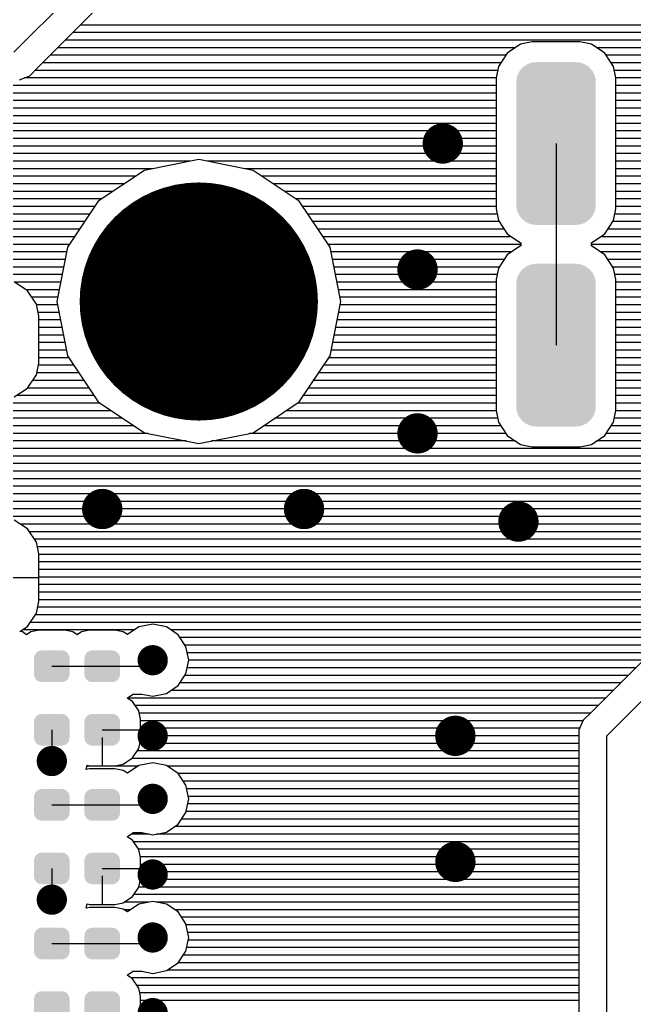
# Model space of a CAD drawing. Extents: x 295 to 953, y 10 to 290.
# Drawn here: x 543.4 to 577.4, y 192.8 to 247.4 of the extents above; entities that cross this region are included whole.
import ezdxf

# ---------------------------------------------------------------- set-up
doc = ezdxf.new("R2010")
doc.units = 0
doc.header["$LTSCALE"] = 5
doc.header["$MEASUREMENT"] = 0
doc.layers.get('0').update_dxf_attribs({"linetype": 'CONTINUOUS', "lineweight": 25})
doc.layers.add('DV-DPO-A6_BOT', color=7, linetype='CONTINUOUS')

msp = doc.modelspace()

# ---------------------------------------------------------------- linework, layer by layer
for points, const_width in [([(567.349, 240.552, -1), (566.232, 240.552, -1)], 1.118), ([(556.578, 231.795, -1), (549.979, 231.795, -1)], 6.599), ([(565.952, 233.567, -1), (564.835, 233.567, -1)], 1.118), ([(565.952, 224.486, -1), (564.835, 224.486, -1)], 1.118), ([(548.49, 220.295, -1), (547.372, 220.295, -1)], 1.118), ([(559.666, 220.295, -1), (558.548, 220.295, -1)], 1.118), ([(571.54, 219.597, -1), (570.423, 219.597, -1)], 1.118), ([(551.144, 211.913, -1), (550.306, 211.913, -1)], 0.838), ([(568.048, 207.722, -1), (566.93, 207.722, -1)], 1.118), ([(551.144, 207.722, -1), (550.306, 207.722, -1)], 0.838), ([(545.556, 206.325, -1), (544.718, 206.325, -1)], 0.838), ([(551.144, 204.23, -1), (550.306, 204.23, -1)], 0.838), ([(568.048, 200.737, -1), (566.93, 200.737, -1)], 1.118), ([(551.144, 200.039, -1), (550.306, 200.039, -1)], 0.838), ([(545.556, 198.642, -1), (544.718, 198.642, -1)], 0.838), ([(551.144, 196.546, -1), (550.306, 196.546, -1)], 0.838), ([(551.144, 192.355, -1), (550.306, 192.355, -1)], 0.838)]:
    msp.add_lwpolyline(points, format="xyb", close=True, dxfattribs=dict(const_width=const_width))
for points in [[(575.068, 244.586), (574.959, 244.724), (571.059, 244.586), (571.177, 244.724)], [(574.959, 244.724), (574.923, 244.755), (571.177, 244.724), (571.203, 244.755)], [(574.923, 244.755), (574.79, 244.867), (571.203, 244.755), (571.347, 244.867)], [(574.79, 244.867), (574.747, 244.891), (571.347, 244.867), (571.378, 244.891)], [(574.747, 244.891), (574.596, 244.974), (571.378, 244.891), (571.543, 244.974)], [(574.596, 244.974), (574.544, 244.99), (571.543, 244.974), (571.576, 244.99)], [(574.544, 244.99), (574.384, 245.039), (571.576, 244.99), (571.761, 245.039)], [(574.384, 245.039), (574.306, 245.047), (571.761, 245.039), (571.79, 245.047)], [(574.306, 245.047), (574.164, 245.061), (571.79, 245.047), (571.968, 245.061)], [(575.253, 244.138), (575.241, 244.181), (570.882, 244.138), (570.886, 244.181)], [(575.241, 244.181), (575.195, 244.352), (570.886, 244.181), (570.94, 244.352)], [(575.195, 244.352), (575.175, 244.392), (570.94, 244.352), (570.952, 244.392)], [(575.175, 244.392), (575.096, 244.55), (570.952, 244.392), (571.039, 244.55)], [(575.096, 244.55), (575.068, 244.586), (571.039, 244.55), (571.059, 244.586)], [(575.267, 243.96), (575.253, 244.138), (570.864, 243.96), (570.882, 244.138)], [(575.265, 243.882), (575.267, 243.96), (570.867, 243.882), (570.864, 243.96)], [(575.265, 237.221), (575.265, 243.882), (570.867, 237.221), (570.867, 243.882)], [(575.267, 237.143), (575.265, 237.221), (570.864, 237.143), (570.867, 237.221)], [(575.249, 236.965), (575.267, 237.143), (570.878, 236.965), (570.864, 237.143)], [(575.245, 236.922), (575.249, 236.965), (570.89, 236.922), (570.878, 236.965)], [(575.192, 236.751), (575.245, 236.922), (570.936, 236.751), (570.89, 236.922)], [(575.179, 236.711), (575.192, 236.751), (570.956, 236.711), (570.936, 236.751)], [(575.092, 236.553), (575.179, 236.711), (571.035, 236.553), (570.956, 236.711)], [(575.072, 236.517), (575.092, 236.553), (571.064, 236.517), (571.035, 236.553)], [(574.955, 236.379), (575.072, 236.517), (571.172, 236.379), (571.064, 236.517)], [(574.928, 236.348), (574.955, 236.379), (571.208, 236.348), (571.172, 236.379)], [(574.784, 236.236), (574.928, 236.348), (571.341, 236.236), (571.208, 236.348)], [(574.754, 236.212), (574.784, 236.236), (571.385, 236.212), (571.341, 236.236)], [(574.588, 236.129), (574.754, 236.212), (571.536, 236.129), (571.385, 236.212)], [(574.556, 236.113), (574.588, 236.129), (571.588, 236.113), (571.536, 236.129)], [(574.371, 236.064), (574.556, 236.113), (571.747, 236.064), (571.588, 236.113)], [(574.341, 236.056), (574.371, 236.064), (571.826, 236.056), (571.747, 236.064)], [(574.164, 236.042), (574.341, 236.056), (571.968, 236.042), (571.826, 236.056)], [(574.747, 233.715), (574.596, 233.798), (571.378, 233.715), (571.543, 233.798)], [(574.596, 233.798), (574.544, 233.814), (571.543, 233.798), (571.576, 233.814)], [(574.544, 233.814), (574.384, 233.863), (571.576, 233.814), (571.761, 233.863)], [(574.384, 233.863), (574.306, 233.871), (571.761, 233.863), (571.79, 233.871)], [(574.306, 233.871), (574.164, 233.885), (571.79, 233.871), (571.968, 233.885)], [(575.175, 233.216), (575.096, 233.374), (570.952, 233.216), (571.039, 233.374)], [(575.096, 233.374), (575.068, 233.41), (571.039, 233.374), (571.059, 233.41)], [(575.068, 233.41), (574.959, 233.548), (571.059, 233.41), (571.177, 233.548)], [(574.959, 233.548), (574.923, 233.579), (571.177, 233.548), (571.203, 233.579)], [(574.923, 233.579), (574.79, 233.691), (571.203, 233.579), (571.347, 233.691)], [(574.79, 233.691), (574.747, 233.715), (571.347, 233.691), (571.378, 233.715)], [(575.267, 232.784), (575.253, 232.962), (570.864, 232.784), (570.882, 232.962)], [(575.265, 232.706), (575.267, 232.784), (570.867, 232.706), (570.864, 232.784)], [(575.265, 226.045), (575.265, 232.706), (570.867, 226.045), (570.867, 232.706)], [(575.253, 232.962), (575.241, 233.005), (570.882, 232.962), (570.886, 233.005)], [(575.241, 233.005), (575.195, 233.176), (570.886, 233.005), (570.94, 233.176)], [(575.195, 233.176), (575.175, 233.216), (570.94, 233.176), (570.952, 233.216)], [(575.267, 225.967), (575.265, 226.045), (570.864, 225.967), (570.867, 226.045)], [(575.249, 225.789), (575.267, 225.967), (570.878, 225.789), (570.864, 225.967)], [(575.245, 225.746), (575.249, 225.789), (570.89, 225.746), (570.878, 225.789)], [(575.192, 225.575), (575.245, 225.746), (570.936, 225.575), (570.89, 225.746)], [(575.179, 225.535), (575.192, 225.575), (570.956, 225.535), (570.936, 225.575)], [(575.092, 225.377), (575.179, 225.535), (571.035, 225.377), (570.956, 225.535)], [(575.072, 225.341), (575.092, 225.377), (571.064, 225.341), (571.035, 225.377)], [(574.955, 225.203), (575.072, 225.341), (571.172, 225.203), (571.064, 225.341)], [(574.928, 225.172), (574.955, 225.203), (571.208, 225.172), (571.172, 225.203)], [(574.784, 225.06), (574.928, 225.172), (571.341, 225.06), (571.208, 225.172)], [(574.754, 225.036), (574.784, 225.06), (571.385, 225.036), (571.341, 225.06)], [(574.588, 224.953), (574.754, 225.036), (571.536, 224.953), (571.385, 225.036)], [(574.556, 224.937), (574.588, 224.953), (571.588, 224.937), (571.536, 224.953)], [(574.371, 224.888), (574.556, 224.937), (571.747, 224.888), (571.588, 224.937)], [(574.341, 224.88), (574.371, 224.888), (571.826, 224.88), (571.747, 224.888)], [(574.164, 224.866), (574.341, 224.88), (571.968, 224.866), (571.826, 224.88)], [(546.126, 211.136), (546.126, 212.019), (544.148, 211.136), (544.148, 212.019)], [(546.123, 212.019), (546.105, 212.143), (544.151, 212.019), (544.171, 212.143)], [(546.105, 212.143), (546.099, 212.157), (544.171, 212.143), (544.173, 212.157)], [(546.099, 212.157), (546.045, 212.269), (544.173, 212.157), (544.231, 212.269)], [(546.045, 212.269), (546.034, 212.281), (544.231, 212.269), (544.237, 212.281)], [(546.034, 212.281), (545.948, 212.37), (544.237, 212.281), (544.328, 212.37)], [(545.948, 212.37), (545.932, 212.378), (544.328, 212.37), (544.337, 212.378)], [(545.932, 212.378), (545.825, 212.435), (544.337, 212.378), (544.454, 212.435)], [(545.825, 212.435), (545.798, 212.439), (544.454, 212.435), (544.463, 212.439)], [(545.798, 212.439), (545.687, 212.458), (544.463, 212.439), (544.586, 212.458)], [(548.92, 211.136), (548.92, 212.019), (546.942, 211.136), (546.942, 212.019)], [(548.917, 212.019), (548.899, 212.143), (546.945, 212.019), (546.965, 212.143)], [(548.899, 212.143), (548.893, 212.157), (546.965, 212.143), (546.967, 212.157)], [(548.893, 212.157), (548.839, 212.269), (546.967, 212.157), (547.025, 212.269)], [(548.839, 212.269), (548.828, 212.281), (547.025, 212.269), (547.031, 212.281)], [(548.828, 212.281), (548.742, 212.37), (547.031, 212.281), (547.122, 212.37)], [(548.742, 212.37), (548.726, 212.378), (547.122, 212.37), (547.131, 212.378)], [(548.726, 212.378), (548.619, 212.435), (547.131, 212.378), (547.248, 212.435)], [(548.619, 212.435), (548.592, 212.439), (547.248, 212.435), (547.257, 212.439)], [(548.592, 212.439), (548.481, 212.458), (547.257, 212.439), (547.38, 212.458)], [(546.103, 211.013), (546.123, 211.136), (544.168, 211.013), (544.151, 211.136)], [(546.101, 210.999), (546.103, 211.013), (544.175, 210.999), (544.168, 211.013)], [(546.043, 210.887), (546.101, 210.999), (544.229, 210.887), (544.175, 210.999)], [(546.037, 210.875), (546.043, 210.887), (544.24, 210.875), (544.229, 210.887)], [(545.945, 210.786), (546.037, 210.875), (544.325, 210.786), (544.24, 210.875)], [(548.897, 211.013), (548.917, 211.136), (546.962, 211.013), (546.945, 211.136)], [(548.895, 210.999), (548.897, 211.013), (546.969, 210.999), (546.962, 211.013)], [(548.837, 210.887), (548.895, 210.999), (547.023, 210.887), (546.969, 210.999)], [(548.831, 210.875), (548.837, 210.887), (547.034, 210.875), (547.023, 210.887)], [(548.739, 210.786), (548.831, 210.875), (547.119, 210.786), (547.034, 210.875)], [(545.937, 210.777), (545.945, 210.786), (544.342, 210.777), (544.325, 210.786)], [(545.82, 210.721), (545.937, 210.777), (544.449, 210.721), (544.342, 210.777)], [(545.811, 210.716), (545.82, 210.721), (544.475, 210.716), (544.449, 210.721)], [(545.687, 210.698), (545.811, 210.716), (544.586, 210.698), (544.475, 210.716)], [(548.731, 210.777), (548.739, 210.786), (547.136, 210.777), (547.119, 210.786)], [(548.614, 210.721), (548.731, 210.777), (547.243, 210.721), (547.136, 210.777)], [(548.605, 210.716), (548.614, 210.721), (547.269, 210.716), (547.243, 210.721)], [(548.481, 210.698), (548.605, 210.716), (547.38, 210.698), (547.269, 210.716)], [(546.099, 208.637), (546.045, 208.749), (544.173, 208.637), (544.231, 208.749)], [(546.045, 208.749), (546.034, 208.761), (544.231, 208.749), (544.237, 208.761)], [(546.034, 208.761), (545.948, 208.849), (544.237, 208.761), (544.328, 208.849)], [(545.948, 208.849), (545.932, 208.858), (544.328, 208.849), (544.337, 208.858)], [(545.932, 208.858), (545.825, 208.914), (544.337, 208.858), (544.454, 208.914)], [(545.825, 208.914), (545.798, 208.919), (544.454, 208.914), (544.463, 208.919)], [(545.798, 208.919), (545.687, 208.937), (544.463, 208.919), (544.586, 208.937)], [(548.893, 208.637), (548.839, 208.749), (546.967, 208.637), (547.025, 208.749)], [(548.839, 208.749), (548.828, 208.761), (547.025, 208.749), (547.031, 208.761)], [(548.828, 208.761), (548.742, 208.849), (547.031, 208.761), (547.122, 208.849)], [(548.742, 208.849), (548.726, 208.858), (547.122, 208.849), (547.131, 208.858)], [(548.726, 208.858), (548.619, 208.914), (547.131, 208.858), (547.248, 208.914)], [(548.619, 208.914), (548.592, 208.919), (547.248, 208.914), (547.257, 208.919)], [(548.592, 208.919), (548.481, 208.937), (547.257, 208.919), (547.38, 208.937)], [(546.126, 207.616), (546.126, 208.499), (544.148, 207.616), (544.148, 208.499)], [(546.123, 208.499), (546.105, 208.623), (544.151, 208.499), (544.171, 208.623)], [(546.105, 208.623), (546.099, 208.637), (544.171, 208.623), (544.173, 208.637)], [(548.92, 207.616), (548.92, 208.499), (546.942, 207.616), (546.942, 208.499)], [(548.917, 208.499), (548.899, 208.623), (546.945, 208.499), (546.965, 208.623)], [(548.899, 208.623), (548.893, 208.637), (546.965, 208.623), (546.967, 208.637)], [(546.103, 207.492), (546.123, 207.616), (544.168, 207.492), (544.151, 207.616)], [(548.897, 207.492), (548.917, 207.616), (546.962, 207.492), (546.945, 207.616)], [(546.101, 207.478), (546.103, 207.492), (544.175, 207.478), (544.168, 207.492)], [(546.043, 207.366), (546.101, 207.478), (544.229, 207.366), (544.175, 207.478)], [(546.037, 207.354), (546.043, 207.366), (544.24, 207.354), (544.229, 207.366)], [(545.945, 207.266), (546.037, 207.354), (544.325, 207.266), (544.24, 207.354)], [(545.937, 207.257), (545.945, 207.266), (544.342, 207.257), (544.325, 207.266)], [(545.82, 207.2), (545.937, 207.257), (544.449, 207.2), (544.342, 207.257)], [(545.811, 207.196), (545.82, 207.2), (544.475, 207.196), (544.449, 207.2)], [(545.687, 207.177), (545.811, 207.196), (544.586, 207.177), (544.475, 207.196)], [(548.895, 207.478), (548.897, 207.492), (546.969, 207.478), (546.962, 207.492)], [(548.837, 207.366), (548.895, 207.478), (547.023, 207.366), (546.969, 207.478)], [(548.831, 207.354), (548.837, 207.366), (547.034, 207.354), (547.023, 207.366)], [(548.739, 207.266), (548.831, 207.354), (547.119, 207.266), (547.034, 207.354)], [(548.731, 207.257), (548.739, 207.266), (547.136, 207.257), (547.119, 207.266)], [(548.614, 207.2), (548.731, 207.257), (547.243, 207.2), (547.136, 207.257)], [(548.605, 207.196), (548.614, 207.2), (547.269, 207.196), (547.243, 207.2)], [(548.481, 207.177), (548.605, 207.196), (547.38, 207.177), (547.269, 207.196)], [(546.126, 203.453), (546.126, 204.336), (544.148, 203.453), (544.148, 204.336)], [(546.123, 204.336), (546.105, 204.46), (544.151, 204.336), (544.171, 204.46)], [(546.105, 204.46), (546.099, 204.474), (544.171, 204.46), (544.173, 204.474)], [(546.099, 204.474), (546.045, 204.586), (544.173, 204.474), (544.231, 204.586)], [(546.045, 204.586), (546.034, 204.597), (544.231, 204.586), (544.237, 204.597)], [(546.034, 204.597), (545.948, 204.686), (544.237, 204.597), (544.328, 204.686)], [(545.948, 204.686), (545.932, 204.695), (544.328, 204.686), (544.337, 204.695)], [(545.932, 204.695), (545.825, 204.751), (544.337, 204.695), (544.454, 204.751)], [(545.825, 204.751), (545.798, 204.756), (544.454, 204.751), (544.463, 204.756)], [(545.798, 204.756), (545.687, 204.774), (544.463, 204.756), (544.586, 204.774)], [(548.92, 203.453), (548.92, 204.336), (546.942, 203.453), (546.942, 204.336)], [(548.917, 204.336), (548.899, 204.46), (546.945, 204.336), (546.965, 204.46)], [(548.899, 204.46), (548.893, 204.474), (546.965, 204.46), (546.967, 204.474)], [(548.893, 204.474), (548.839, 204.586), (546.967, 204.474), (547.025, 204.586)], [(548.839, 204.586), (548.828, 204.597), (547.025, 204.586), (547.031, 204.597)], [(548.828, 204.597), (548.742, 204.686), (547.031, 204.597), (547.122, 204.686)], [(548.742, 204.686), (548.726, 204.695), (547.122, 204.686), (547.131, 204.695)], [(548.726, 204.695), (548.619, 204.751), (547.131, 204.695), (547.248, 204.751)], [(548.619, 204.751), (548.592, 204.756), (547.248, 204.751), (547.257, 204.756)], [(548.592, 204.756), (548.481, 204.774), (547.257, 204.756), (547.38, 204.774)], [(546.103, 203.329), (546.123, 203.453), (544.168, 203.329), (544.151, 203.453)], [(546.101, 203.315), (546.103, 203.329), (544.175, 203.315), (544.168, 203.329)], [(546.043, 203.203), (546.101, 203.315), (544.229, 203.203), (544.175, 203.315)], [(548.897, 203.329), (548.917, 203.453), (546.962, 203.329), (546.945, 203.453)], [(548.895, 203.315), (548.897, 203.329), (546.969, 203.315), (546.962, 203.329)], [(548.837, 203.203), (548.895, 203.315), (547.023, 203.203), (546.969, 203.315)], [(546.037, 203.191), (546.043, 203.203), (544.24, 203.191), (544.229, 203.203)], [(545.945, 203.102), (546.037, 203.191), (544.325, 203.102), (544.24, 203.191)], [(545.937, 203.094), (545.945, 203.102), (544.342, 203.094), (544.325, 203.102)], [(545.82, 203.037), (545.937, 203.094), (544.449, 203.037), (544.342, 203.094)], [(545.811, 203.033), (545.82, 203.037), (544.475, 203.033), (544.449, 203.037)], [(545.687, 203.014), (545.811, 203.033), (544.586, 203.014), (544.475, 203.033)], [(548.831, 203.191), (548.837, 203.203), (547.034, 203.191), (547.023, 203.203)], [(548.739, 203.102), (548.831, 203.191), (547.119, 203.102), (547.034, 203.191)], [(548.731, 203.094), (548.739, 203.102), (547.136, 203.094), (547.119, 203.102)], [(548.614, 203.037), (548.731, 203.094), (547.243, 203.037), (547.136, 203.094)], [(548.605, 203.033), (548.614, 203.037), (547.269, 203.033), (547.243, 203.037)], [(548.481, 203.014), (548.605, 203.033), (547.38, 203.014), (547.269, 203.033)], [(546.099, 200.953), (546.045, 201.065), (544.173, 200.953), (544.231, 201.065)], [(546.045, 201.065), (546.034, 201.077), (544.231, 201.065), (544.237, 201.077)], [(546.034, 201.077), (545.948, 201.166), (544.237, 201.077), (544.328, 201.166)], [(545.948, 201.166), (545.932, 201.174), (544.328, 201.166), (544.337, 201.174)], [(545.932, 201.174), (545.825, 201.231), (544.337, 201.174), (544.454, 201.231)], [(545.825, 201.231), (545.798, 201.235), (544.454, 201.231), (544.463, 201.235)], [(545.798, 201.235), (545.687, 201.254), (544.463, 201.235), (544.586, 201.254)], [(548.893, 200.953), (548.839, 201.065), (546.967, 200.953), (547.025, 201.065)], [(548.839, 201.065), (548.828, 201.077), (547.025, 201.065), (547.031, 201.077)], [(548.828, 201.077), (548.742, 201.166), (547.031, 201.077), (547.122, 201.166)], [(548.742, 201.166), (548.726, 201.174), (547.122, 201.166), (547.131, 201.174)], [(548.726, 201.174), (548.619, 201.231), (547.131, 201.174), (547.248, 201.231)], [(548.619, 201.231), (548.592, 201.235), (547.248, 201.231), (547.257, 201.235)], [(548.592, 201.235), (548.481, 201.254), (547.257, 201.235), (547.38, 201.254)], [(546.126, 199.932), (546.126, 200.815), (544.148, 199.932), (544.148, 200.815)], [(546.123, 200.815), (546.105, 200.939), (544.151, 200.815), (544.171, 200.939)], [(546.105, 200.939), (546.099, 200.953), (544.171, 200.939), (544.173, 200.953)], [(548.92, 199.932), (548.92, 200.815), (546.942, 199.932), (546.942, 200.815)], [(548.917, 200.815), (548.899, 200.939), (546.945, 200.815), (546.965, 200.939)], [(548.899, 200.939), (548.893, 200.953), (546.965, 200.939), (546.967, 200.953)], [(546.103, 199.809), (546.123, 199.932), (544.168, 199.809), (544.151, 199.932)], [(548.897, 199.809), (548.917, 199.932), (546.962, 199.809), (546.945, 199.932)], [(546.101, 199.795), (546.103, 199.809), (544.175, 199.795), (544.168, 199.809)], [(546.043, 199.683), (546.101, 199.795), (544.229, 199.683), (544.175, 199.795)], [(546.037, 199.671), (546.043, 199.683), (544.24, 199.671), (544.229, 199.683)], [(545.945, 199.582), (546.037, 199.671), (544.325, 199.582), (544.24, 199.671)], [(545.937, 199.573), (545.945, 199.582), (544.342, 199.573), (544.325, 199.582)], [(545.82, 199.517), (545.937, 199.573), (544.449, 199.517), (544.342, 199.573)], [(545.811, 199.512), (545.82, 199.517), (544.475, 199.512), (544.449, 199.517)], [(545.687, 199.494), (545.811, 199.512), (544.586, 199.494), (544.475, 199.512)], [(548.895, 199.795), (548.897, 199.809), (546.969, 199.795), (546.962, 199.809)], [(548.837, 199.683), (548.895, 199.795), (547.023, 199.683), (546.969, 199.795)], [(548.831, 199.671), (548.837, 199.683), (547.034, 199.671), (547.023, 199.683)], [(548.739, 199.582), (548.831, 199.671), (547.119, 199.582), (547.034, 199.671)], [(548.731, 199.573), (548.739, 199.582), (547.136, 199.573), (547.119, 199.582)], [(548.614, 199.517), (548.731, 199.573), (547.243, 199.517), (547.136, 199.573)], [(548.605, 199.512), (548.614, 199.517), (547.269, 199.512), (547.243, 199.517)], [(548.481, 199.494), (548.605, 199.512), (547.38, 199.494), (547.269, 199.512)], [(546.126, 195.769), (546.126, 196.652), (544.148, 195.769), (544.148, 196.652)], [(546.123, 196.652), (546.105, 196.776), (544.151, 196.652), (544.171, 196.776)], [(546.105, 196.776), (546.099, 196.79), (544.171, 196.776), (544.173, 196.79)], [(546.099, 196.79), (546.045, 196.902), (544.173, 196.79), (544.231, 196.902)], [(546.045, 196.902), (546.034, 196.914), (544.231, 196.902), (544.237, 196.914)], [(546.034, 196.914), (545.948, 197.003), (544.237, 196.914), (544.328, 197.003)], [(545.948, 197.003), (545.932, 197.011), (544.328, 197.003), (544.337, 197.011)], [(545.932, 197.011), (545.825, 197.068), (544.337, 197.011), (544.454, 197.068)], [(545.825, 197.068), (545.798, 197.072), (544.454, 197.068), (544.463, 197.072)], [(545.798, 197.072), (545.687, 197.091), (544.463, 197.072), (544.586, 197.091)], [(548.92, 195.769), (548.92, 196.652), (546.942, 195.769), (546.942, 196.652)], [(548.917, 196.652), (548.899, 196.776), (546.945, 196.652), (546.965, 196.776)], [(548.899, 196.776), (548.893, 196.79), (546.965, 196.776), (546.967, 196.79)], [(548.893, 196.79), (548.839, 196.902), (546.967, 196.79), (547.025, 196.902)], [(548.839, 196.902), (548.828, 196.914), (547.025, 196.902), (547.031, 196.914)], [(548.828, 196.914), (548.742, 197.003), (547.031, 196.914), (547.122, 197.003)], [(548.742, 197.003), (548.726, 197.011), (547.122, 197.003), (547.131, 197.011)], [(548.726, 197.011), (548.619, 197.068), (547.131, 197.011), (547.248, 197.068)], [(548.619, 197.068), (548.592, 197.072), (547.248, 197.068), (547.257, 197.072)], [(548.592, 197.072), (548.481, 197.091), (547.257, 197.072), (547.38, 197.091)], [(546.103, 195.646), (546.123, 195.769), (544.168, 195.646), (544.151, 195.769)], [(546.101, 195.632), (546.103, 195.646), (544.175, 195.632), (544.168, 195.646)], [(546.043, 195.52), (546.101, 195.632), (544.229, 195.52), (544.175, 195.632)], [(548.897, 195.646), (548.917, 195.769), (546.962, 195.646), (546.945, 195.769)], [(548.895, 195.632), (548.897, 195.646), (546.969, 195.632), (546.962, 195.646)], [(548.837, 195.52), (548.895, 195.632), (547.023, 195.52), (546.969, 195.632)], [(546.037, 195.508), (546.043, 195.52), (544.24, 195.508), (544.229, 195.52)], [(545.945, 195.419), (546.037, 195.508), (544.325, 195.419), (544.24, 195.508)], [(545.937, 195.41), (545.945, 195.419), (544.342, 195.41), (544.325, 195.419)], [(545.82, 195.354), (545.937, 195.41), (544.449, 195.354), (544.342, 195.41)], [(545.811, 195.349), (545.82, 195.354), (544.475, 195.349), (544.449, 195.354)], [(545.687, 195.331), (545.811, 195.349), (544.586, 195.331), (544.475, 195.349)], [(548.831, 195.508), (548.837, 195.52), (547.034, 195.508), (547.023, 195.52)], [(548.739, 195.419), (548.831, 195.508), (547.119, 195.419), (547.034, 195.508)], [(548.731, 195.41), (548.739, 195.419), (547.136, 195.41), (547.119, 195.419)], [(548.614, 195.354), (548.731, 195.41), (547.243, 195.354), (547.136, 195.41)], [(548.605, 195.349), (548.614, 195.354), (547.269, 195.349), (547.243, 195.354)], [(548.481, 195.331), (548.605, 195.349), (547.38, 195.331), (547.269, 195.349)], [(546.099, 193.27), (546.045, 193.382), (544.173, 193.27), (544.231, 193.382)], [(546.045, 193.382), (546.034, 193.394), (544.231, 193.382), (544.237, 193.394)], [(546.034, 193.394), (545.948, 193.482), (544.237, 193.394), (544.328, 193.482)], [(545.948, 193.482), (545.932, 193.491), (544.328, 193.482), (544.337, 193.491)], [(545.932, 193.491), (545.825, 193.547), (544.337, 193.491), (544.454, 193.547)], [(545.825, 193.547), (545.798, 193.552), (544.454, 193.547), (544.463, 193.552)], [(545.798, 193.552), (545.687, 193.57), (544.463, 193.552), (544.586, 193.57)], [(548.893, 193.27), (548.839, 193.382), (546.967, 193.27), (547.025, 193.382)], [(548.839, 193.382), (548.828, 193.394), (547.025, 193.382), (547.031, 193.394)], [(548.828, 193.394), (548.742, 193.482), (547.031, 193.394), (547.122, 193.482)], [(548.742, 193.482), (548.726, 193.491), (547.122, 193.482), (547.131, 193.491)], [(548.726, 193.491), (548.619, 193.547), (547.131, 193.491), (547.248, 193.547)], [(548.619, 193.547), (548.592, 193.552), (547.248, 193.547), (547.257, 193.552)], [(548.592, 193.552), (548.481, 193.57), (547.257, 193.552), (547.38, 193.57)], [(546.126, 192.249), (546.126, 193.132), (544.148, 192.249), (544.148, 193.132)], [(546.123, 193.132), (546.105, 193.256), (544.151, 193.132), (544.171, 193.256)], [(546.105, 193.256), (546.099, 193.27), (544.171, 193.256), (544.173, 193.27)], [(548.92, 192.249), (548.92, 193.132), (546.942, 192.249), (546.942, 193.132)], [(548.917, 193.132), (548.899, 193.256), (546.945, 193.132), (546.965, 193.256)], [(548.899, 193.256), (548.893, 193.27), (546.965, 193.256), (546.967, 193.27)]]:
    msp.add_solid(points)
at = {"layer": 'DV-DPO-A6_BOT'}
for p, q in [((543.041, 245.614), (546.534, 249.107)), ((544.349, 244.743), (547.406, 247.805)), ((595.636, 247.118), (546.724, 247.118)), ((595.217, 246.698), (546.305, 246.698)), ((570.814, 245.86), (545.467, 245.86)), ((594.797, 246.279), (545.886, 246.279)), ((571.099, 246.05), (570.367, 245.564)), ((571.747, 246.179), (571.099, 246.05)), ((574.379, 246.179), (571.747, 246.179)), ((575.027, 246.05), (574.379, 246.179)), ((575.765, 245.564), (575.027, 246.05)), ((586.214, 245.86), (575.312, 245.86)), ((570.283, 245.441), (545.047, 245.441)), ((570.367, 245.564), (569.875, 244.826)), ((576.251, 244.826), (575.765, 245.564)), ((585.683, 245.441), (575.843, 245.441)), ((543.913, 244.312), (544.349, 244.743)), ((570.003, 245.022), (544.628, 245.022)), ((569.875, 244.826), (569.746, 244.184)), ((585.404, 245.022), (576.122, 245.022)), ((576.379, 244.184), (576.251, 244.826)), ((543.349, 244.078), (543.913, 244.312)), ((569.746, 244.184), (543.611, 244.184)), ((569.83, 244.603), (544.209, 244.603)), ((569.746, 244.184), (569.746, 236.925)), ((585.231, 244.603), (576.296, 244.603)), ((585.147, 244.184), (576.379, 244.184)), ((576.379, 236.925), (576.379, 244.184)), ((569.746, 243.765), (534.693, 243.765)), ((585.147, 243.765), (576.379, 243.765)), ((569.746, 243.346), (534.207, 243.346)), ((585.147, 243.346), (576.379, 243.346)), ((569.746, 242.927), (533.385, 242.927)), ((585.147, 242.927), (576.379, 242.927)), ((569.746, 242.507), (534.011, 242.507)), ((569.746, 242.088), (534.604, 242.088)), ((585.147, 242.507), (576.379, 242.507)), ((585.147, 242.088), (576.379, 242.088)), ((569.746, 241.669), (541.264, 241.669)), ((585.147, 241.669), (576.379, 241.669)), ((569.746, 241.25), (541.661, 241.25)), ((585.147, 241.25), (576.379, 241.25)), ((569.746, 240.831), (541.857, 240.831)), ((569.746, 240.412), (541.913, 240.412)), ((573.066, 240.552), (573.066, 229.376)), ((585.147, 240.831), (576.379, 240.831)), ((585.147, 240.412), (576.379, 240.412)), ((569.746, 239.993), (541.913, 239.993)), ((585.147, 239.993), (576.379, 239.993)), ((552.826, 239.574), (541.913, 239.574)), ((553.279, 239.669), (550.267, 239.065)), ((556.291, 239.065), (553.279, 239.669)), ((569.746, 239.574), (553.737, 239.574)), ((585.147, 239.574), (576.379, 239.574)), ((549.775, 238.736), (541.829, 238.736)), ((550.719, 239.155), (541.913, 239.155)), ((550.267, 239.065), (547.713, 237.361)), ((569.746, 239.155), (555.844, 239.155)), ((558.844, 237.361), (556.291, 239.065)), ((569.746, 238.736), (556.782, 238.736)), ((585.147, 239.155), (576.379, 239.155)), ((585.147, 238.736), (576.379, 238.736)), ((549.149, 238.316), (541.566, 238.316)), ((569.746, 238.316), (557.414, 238.316)), ((585.147, 238.316), (576.379, 238.316)), ((548.518, 237.897), (541.052, 237.897)), ((569.746, 237.897), (558.04, 237.897)), ((585.147, 237.897), (576.379, 237.897)), ((547.892, 237.478), (533.648, 237.478)), ((547.713, 237.361), (546.009, 234.807)), ((569.746, 237.478), (558.665, 237.478)), ((560.549, 234.807), (558.844, 237.361)), ((585.147, 237.478), (576.379, 237.478)), ((547.517, 237.059), (540.571, 237.059)), ((547.232, 236.64), (541.471, 236.64)), ((569.746, 237.059), (559.045, 237.059)), ((569.802, 236.64), (559.325, 236.64)), ((569.746, 236.925), (569.875, 236.277)), ((576.251, 236.277), (576.379, 236.925)), ((585.203, 236.64), (576.324, 236.64)), ((585.147, 237.059), (576.379, 237.059)), ((546.953, 236.221), (541.756, 236.221)), ((569.914, 236.221), (559.604, 236.221)), ((569.875, 236.277), (570.367, 235.545)), ((575.765, 235.545), (576.251, 236.277)), ((585.309, 236.221), (576.217, 236.221)), ((546.674, 235.802), (541.885, 235.802)), ((570.193, 235.802), (559.884, 235.802)), ((570.367, 235.545), (571.099, 235.053)), ((575.027, 235.053), (575.765, 235.545)), ((585.594, 235.802), (575.932, 235.802)), ((546.394, 235.383), (541.913, 235.383)), ((546.115, 234.964), (541.913, 234.964)), ((570.601, 235.383), (560.163, 235.383)), ((571.11, 234.964), (560.442, 234.964)), ((571.099, 235.053), (571.11, 235.053)), ((571.11, 235.053), (571.11, 234.88)), ((575.022, 234.88), (575.022, 235.053)), ((575.022, 235.053), (575.027, 235.053)), ((586.946, 234.964), (575.022, 234.964)), ((586.002, 235.383), (575.524, 235.383)), ((545.958, 234.545), (541.913, 234.545)), ((546.009, 234.807), (545.411, 231.795)), ((561.147, 231.795), (560.549, 234.807)), ((570.601, 234.545), (560.604, 234.545)), ((570.367, 234.388), (569.875, 233.65)), ((571.099, 234.874), (570.367, 234.388)), ((571.11, 234.88), (571.099, 234.874)), ((575.027, 234.874), (575.022, 234.88)), ((575.765, 234.388), (575.027, 234.874)), ((586.002, 234.545), (575.524, 234.545)), ((576.251, 233.65), (575.765, 234.388)), ((545.875, 234.125), (541.885, 234.125)), ((570.193, 234.125), (560.683, 234.125)), ((585.594, 234.125), (575.932, 234.125)), ((545.707, 233.287), (541.589, 233.287)), ((545.791, 233.706), (541.756, 233.706)), ((569.914, 233.706), (560.767, 233.706)), ((569.802, 233.287), (560.85, 233.287)), ((569.875, 233.65), (569.746, 233.008)), ((585.309, 233.706), (576.217, 233.706)), ((576.379, 233.008), (576.251, 233.65)), ((585.203, 233.287), (576.324, 233.287)), ((543.79, 232.388), (543.058, 232.879)), ((545.623, 232.868), (543.069, 232.868)), ((569.746, 232.868), (560.934, 232.868)), ((569.746, 233.008), (569.746, 225.749)), ((576.379, 225.749), (576.379, 233.008)), ((585.147, 232.868), (576.379, 232.868)), ((545.539, 232.449), (543.701, 232.449)), ((544.282, 231.656), (543.79, 232.388)), ((569.746, 232.449), (561.018, 232.449)), ((585.147, 232.449), (576.379, 232.449)), ((545.455, 232.03), (544.03, 232.03)), ((544.41, 231.007), (544.282, 231.656)), ((545.411, 231.795), (546.009, 228.783)), ((560.549, 228.783), (561.147, 231.795)), ((569.746, 232.03), (561.102, 232.03)), ((585.147, 232.03), (576.379, 232.03)), ((545.45, 231.611), (544.288, 231.611)), ((545.534, 231.192), (544.371, 231.192)), ((569.746, 231.192), (561.029, 231.192)), ((569.746, 231.611), (561.113, 231.611)), ((585.147, 231.611), (576.379, 231.611)), ((585.147, 231.192), (576.379, 231.192)), ((544.41, 228.37), (544.41, 231.007)), ((545.612, 230.773), (544.41, 230.773)), ((569.746, 230.773), (560.945, 230.773)), ((585.147, 230.773), (576.379, 230.773)), ((545.696, 230.354), (544.41, 230.354)), ((569.746, 230.354), (560.862, 230.354)), ((585.147, 230.354), (576.379, 230.354)), ((545.78, 229.934), (544.41, 229.934)), ((545.863, 229.515), (544.41, 229.515)), ((569.746, 229.515), (560.694, 229.515)), ((569.746, 229.934), (560.778, 229.934)), ((585.147, 229.934), (576.379, 229.934)), ((585.147, 229.515), (576.379, 229.515)), ((545.947, 229.096), (544.41, 229.096)), ((569.746, 229.096), (560.61, 229.096)), ((585.147, 229.096), (576.379, 229.096)), ((544.282, 227.727), (544.41, 228.37)), ((546.081, 228.677), (544.41, 228.677)), ((546.009, 228.783), (547.713, 226.235)), ((558.844, 226.235), (560.549, 228.783)), ((569.746, 228.677), (560.476, 228.677)), ((585.147, 228.677), (576.379, 228.677)), ((546.64, 227.839), (544.304, 227.839)), ((546.361, 228.258), (544.388, 228.258)), ((569.746, 227.839), (559.917, 227.839)), ((569.746, 228.258), (560.197, 228.258)), ((585.147, 228.258), (576.379, 228.258)), ((585.147, 227.839), (576.379, 227.839)), ((543.79, 226.99), (544.282, 227.727)), ((546.919, 227.42), (544.075, 227.42)), ((569.746, 227.42), (559.638, 227.42)), ((585.147, 227.42), (576.379, 227.42)), ((543.058, 226.503), (543.79, 226.99)), ((547.199, 227.001), (543.796, 227.001)), ((569.746, 227.001), (559.358, 227.001)), ((585.147, 227.001), (576.379, 227.001)), ((547.819, 226.163), (533.776, 226.163)), ((547.484, 226.582), (543.181, 226.582)), ((547.713, 226.235), (550.267, 224.525)), ((556.291, 224.525), (558.844, 226.235)), ((569.746, 226.163), (558.738, 226.163)), ((569.746, 226.582), (559.079, 226.582)), ((585.147, 226.582), (576.379, 226.582)), ((585.147, 226.163), (576.379, 226.163)), ((548.445, 225.743), (534.408, 225.743)), ((569.746, 225.743), (558.112, 225.743)), ((569.746, 225.749), (569.875, 225.101)), ((576.251, 225.101), (576.379, 225.749)), ((585.147, 225.743), (576.379, 225.743)), ((549.071, 225.324), (534.782, 225.324)), ((569.83, 225.324), (557.486, 225.324)), ((569.875, 225.101), (570.367, 224.369)), ((575.765, 224.369), (576.251, 225.101)), ((585.231, 225.324), (576.296, 225.324)), ((549.702, 224.905), (535.062, 224.905)), ((550.267, 224.525), (553.279, 223.927)), ((553.279, 223.927), (556.291, 224.525)), ((570.003, 224.905), (556.861, 224.905)), ((585.404, 224.905), (576.122, 224.905)), ((550.468, 224.486), (535.241, 224.486)), ((552.575, 224.067), (535.324, 224.067)), ((570.814, 224.067), (553.983, 224.067)), ((570.283, 224.486), (556.089, 224.486)), ((570.367, 224.369), (571.099, 223.877)), ((575.027, 223.877), (575.765, 224.369)), ((586.214, 224.067), (575.312, 224.067)), ((585.683, 224.486), (575.843, 224.486)), ((591.372, 223.648), (535.408, 223.648)), ((571.099, 223.877), (571.747, 223.748)), ((571.747, 223.748), (574.379, 223.748)), ((574.379, 223.748), (575.027, 223.877)), ((591.886, 223.229), (535.341, 223.229)), ((592.618, 222.391), (535.112, 222.391)), ((592.199, 222.81), (535.257, 222.81)), ((593.037, 221.972), (534.833, 221.972)), ((593.456, 221.552), (534.514, 221.552)), ((594.596, 220.714), (533.698, 220.714)), ((593.875, 221.133), (533.888, 221.133)), ((618.742, 220.295), (534.33, 220.295)), ((619.161, 219.876), (534.749, 219.876)), ((543.79, 219.189), (543.058, 219.68)), ((619.58, 219.457), (543.388, 219.457)), ((544.282, 218.457), (543.79, 219.189)), ((619.999, 219.038), (543.891, 219.038)), ((620.295, 218.619), (544.17, 218.619)), ((544.41, 217.808), (544.282, 218.457)), ((620.295, 218.2), (544.332, 218.2)), ((544.41, 215.171), (544.41, 217.808)), ((620.295, 217.781), (544.41, 217.781)), ((620.295, 217.361), (544.41, 217.361)), ((620.295, 216.942), (544.41, 216.942)), ((539.968, 216.49), (544.41, 216.49)), ((620.295, 216.523), (544.41, 216.523)), ((620.295, 216.104), (544.41, 216.104)), ((620.295, 215.685), (544.41, 215.685)), ((620.295, 215.266), (544.41, 215.266)), ((544.282, 214.523), (544.41, 215.171)), ((620.295, 214.847), (544.343, 214.847)), ((543.79, 213.791), (544.282, 214.523)), ((620.295, 214.428), (544.215, 214.428)), ((543.371, 213.511), (543.79, 213.791)), ((549.719, 213.59), (543.488, 213.59)), ((620.295, 214.009), (543.935, 214.009)), ((549.965, 213.757), (549.328, 213.332)), ((550.725, 213.908), (549.965, 213.757)), ((551.49, 213.757), (550.725, 213.908)), ((552.139, 213.327), (551.49, 213.757)), ((617.474, 213.59), (551.736, 213.59)), ((543.505, 213.489), (543.371, 213.511)), ((543.74, 213.327), (543.505, 213.489)), ((543.98, 213.489), (543.74, 213.327)), ((544.438, 213.578), (543.98, 213.489)), ((545.841, 213.578), (544.438, 213.578)), ((546.299, 213.489), (545.841, 213.578)), ((546.534, 213.327), (546.299, 213.489)), ((546.774, 213.489), (546.534, 213.327)), ((547.232, 213.578), (546.774, 213.489)), ((548.635, 213.578), (547.232, 213.578)), ((549.093, 213.489), (548.635, 213.578)), ((549.328, 213.332), (549.093, 213.489)), ((552.569, 212.679), (552.139, 213.327)), ((579.151, 213.17), (552.239, 213.17)), ((579.196, 213.215), (575.005, 209.024)), ((578.732, 212.751), (552.519, 212.751)), ((552.72, 211.913), (552.569, 212.679)), ((578.313, 212.332), (552.636, 212.332)), ((545.137, 211.578), (547.931, 211.578)), ((547.931, 211.578), (550.39, 211.578)), ((550.39, 211.578), (550.725, 211.913)), ((552.569, 211.153), (552.72, 211.913)), ((577.475, 211.494), (552.636, 211.494)), ((577.894, 211.913), (552.72, 211.913)), ((575.871, 207.722), (580.062, 211.913)), ((552.139, 210.505), (552.569, 211.153)), ((577.056, 211.075), (552.519, 211.075)), ((551.49, 210.075), (552.139, 210.505)), ((576.636, 210.656), (552.239, 210.656)), ((549.311, 209.818), (549.607, 210.019)), ((575.798, 209.818), (549.311, 209.818)), ((549.607, 209.622), (549.311, 209.818)), ((549.607, 210.019), (549.624, 210.041)), ((549.624, 210.041), (550.116, 210.041)), ((550.116, 210.041), (550.725, 209.918)), ((550.725, 209.918), (551.49, 210.075)), ((576.217, 210.237), (551.736, 210.237)), ((549.948, 209.108), (549.607, 209.622)), ((575.379, 209.399), (549.753, 209.399)), ((550.043, 208.655), (549.948, 209.108)), ((574.96, 208.979), (549.976, 208.979)), ((575.005, 209.024), (574.569, 208.594)), ((550.043, 207.465), (550.043, 208.655)), ((574.558, 208.56), (550.043, 208.56)), ((574.384, 208.141), (550.043, 208.141)), ((574.569, 208.594), (574.334, 208.029)), ((545.137, 208.057), (545.137, 206.325)), ((547.931, 208.057), (550.39, 208.057)), ((547.931, 207.638), (547.931, 206.062)), ((548.35, 208.057), (550.043, 208.057)), ((574.334, 207.722), (550.043, 207.722)), ((550.39, 208.057), (550.725, 207.722)), ((574.334, 208.029), (574.334, 151.082)), ((575.871, 150.445), (575.871, 207.722)), ((549.948, 207.012), (550.043, 207.465)), ((574.334, 207.303), (550.01, 207.303)), ((549.093, 206.152), (549.607, 206.498)), ((549.607, 206.498), (549.948, 207.012)), ((574.334, 206.884), (549.864, 206.884)), ((547.042, 205.856), (547.087, 206.09)), ((549.926, 206.046), (547.076, 206.046)), ((547.087, 206.09), (547.232, 206.062)), ((547.232, 206.062), (548.635, 206.062)), ((548.635, 206.062), (549.093, 206.152)), ((549.965, 206.074), (549.328, 205.649)), ((574.334, 206.465), (549.563, 206.465)), ((550.725, 206.225), (549.965, 206.074)), ((551.49, 206.074), (550.725, 206.225)), ((552.139, 205.643), (551.49, 206.074)), ((574.334, 206.046), (551.53, 206.046)), ((547.232, 205.895), (547.042, 205.856)), ((548.635, 205.895), (547.232, 205.895)), ((549.093, 205.805), (548.635, 205.895)), ((549.328, 205.649), (549.093, 205.805)), ((552.569, 204.995), (552.139, 205.643)), ((574.334, 205.627), (552.144, 205.627)), ((574.334, 205.208), (552.429, 205.208)), ((552.72, 204.23), (552.569, 204.995)), ((574.334, 204.788), (552.608, 204.788)), ((574.334, 204.369), (552.692, 204.369)), ((545.137, 203.894), (547.931, 203.894)), ((547.931, 203.894), (550.39, 203.894)), ((550.39, 203.894), (550.725, 204.23)), ((552.569, 203.47), (552.72, 204.23)), ((574.334, 203.95), (552.664, 203.95)), ((552.139, 202.821), (552.569, 203.47)), ((574.334, 203.531), (552.58, 203.531)), ((551.49, 202.391), (552.139, 202.821)), ((574.334, 202.693), (551.949, 202.693)), ((574.334, 203.112), (552.334, 203.112)), ((549.311, 202.134), (549.607, 202.335)), ((549.607, 201.939), (549.311, 202.134)), ((550.535, 202.274), (549.523, 202.274)), ((549.607, 202.335), (549.624, 202.358)), ((549.624, 202.358), (550.116, 202.358)), ((550.116, 202.358), (550.725, 202.235)), ((550.725, 202.235), (551.49, 202.391)), ((574.334, 202.274), (550.92, 202.274)), ((549.948, 201.424), (549.607, 201.939)), ((574.334, 201.855), (549.663, 201.855)), ((574.334, 201.436), (549.943, 201.436)), ((550.043, 200.972), (549.948, 201.424)), ((574.334, 201.017), (550.032, 201.017)), ((550.043, 199.782), (550.043, 200.972)), ((574.334, 200.597), (550.043, 200.597)), ((545.137, 200.374), (545.137, 198.642)), ((547.931, 200.374), (550.39, 200.374)), ((547.931, 199.955), (547.931, 198.379)), ((548.35, 200.374), (550.043, 200.374)), ((574.334, 200.178), (550.043, 200.178)), ((550.39, 200.374), (550.725, 200.039)), ((549.948, 199.329), (550.043, 199.782)), ((574.334, 199.759), (550.038, 199.759)), ((549.607, 198.815), (549.948, 199.329)), ((574.334, 198.921), (549.68, 198.921)), ((574.334, 199.34), (549.954, 199.34)), ((547.042, 198.172), (547.087, 198.407)), ((547.087, 198.407), (547.232, 198.379)), ((547.232, 198.379), (548.635, 198.379)), ((548.635, 198.379), (549.093, 198.468)), ((549.093, 198.468), (549.607, 198.815)), ((550.535, 198.502), (549.143, 198.502)), ((549.965, 198.39), (549.328, 197.965)), ((550.725, 198.541), (549.965, 198.39)), ((551.49, 198.39), (550.725, 198.541)), ((574.334, 198.502), (550.92, 198.502)), ((552.139, 197.96), (551.49, 198.39)), ((547.232, 198.211), (547.042, 198.172)), ((548.635, 198.211), (547.232, 198.211)), ((549.093, 198.122), (548.635, 198.211)), ((549.328, 197.965), (549.093, 198.122)), ((549.507, 198.083), (549.143, 198.083)), ((574.334, 198.083), (551.949, 198.083)), ((552.569, 197.312), (552.139, 197.96)), ((574.334, 197.664), (552.334, 197.664)), ((552.72, 196.546), (552.569, 197.312)), ((574.334, 197.245), (552.58, 197.245)), ((574.334, 196.826), (552.664, 196.826)), ((545.137, 196.211), (547.931, 196.211)), ((547.931, 196.211), (550.39, 196.211)), ((550.39, 196.211), (550.725, 196.546)), ((552.569, 195.786), (552.72, 196.546)), ((574.334, 196.406), (552.692, 196.406)), ((552.139, 195.138), (552.569, 195.786)), ((574.334, 195.568), (552.429, 195.568)), ((574.334, 195.987), (552.608, 195.987)), ((551.49, 194.708), (552.139, 195.138)), ((574.334, 195.149), (552.144, 195.149)), ((549.311, 194.451), (549.607, 194.652)), ((549.607, 194.652), (549.624, 194.674)), ((549.624, 194.674), (550.116, 194.674)), ((550.116, 194.674), (550.725, 194.551)), ((550.725, 194.551), (551.49, 194.708)), ((574.334, 194.73), (551.53, 194.73)), ((549.607, 194.255), (549.311, 194.451)), ((574.334, 194.311), (549.523, 194.311)), ((549.948, 193.741), (549.607, 194.255)), ((574.334, 193.892), (549.848, 193.892)), ((550.043, 193.288), (549.948, 193.741)), ((574.334, 193.473), (550.004, 193.473)), ((550.043, 192.098), (550.043, 193.288)), ((574.334, 193.054), (550.043, 193.054))]:
    msp.add_line(p, q, dxfattribs=at)

doc.saveas('drawing.dxf')
